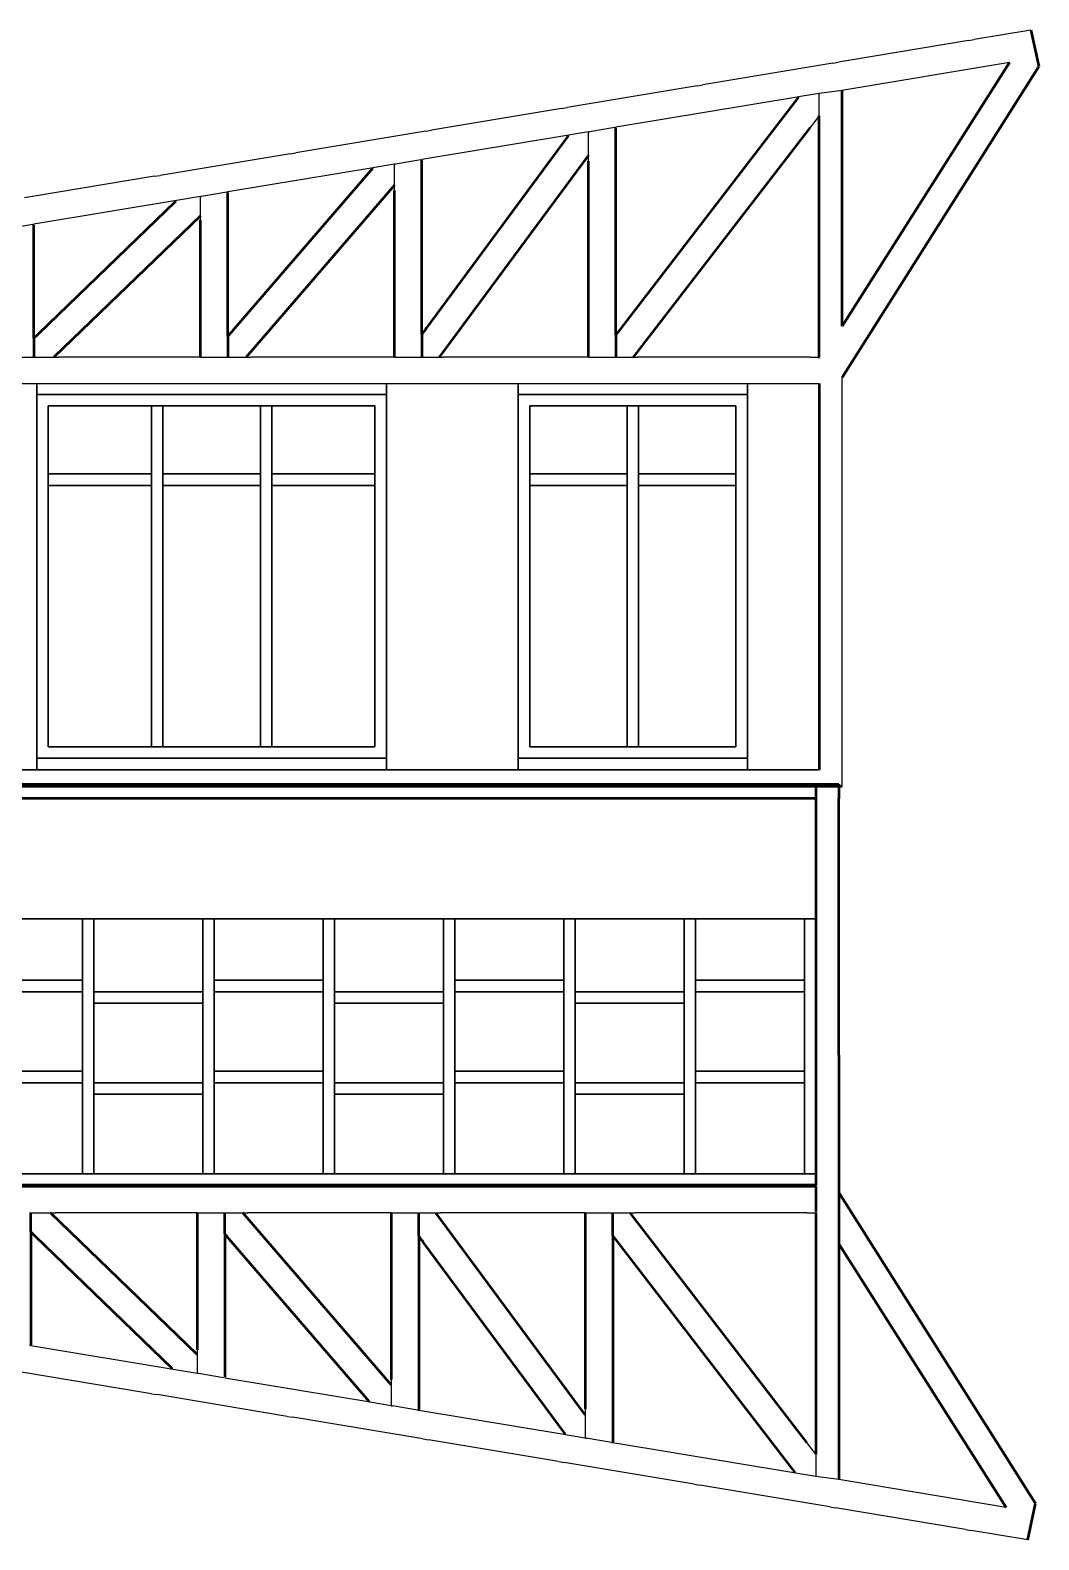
# Model space of a CAD drawing. Header units: centimetres. Extents: x 101 to 201, y 97 to 167.
# Drawn here: x 115.385 to 117.9, y 156.864 to 160.626 of the extents above; entities that cross this region are included whole.
import ezdxf

# ---------------------------------------------------------------- set-up
doc = ezdxf.new("R2010")
doc.units = ezdxf.units.CM
for name, color, linetype in [('corte', 1, 'Continuous'), ('grabado', 5, 'Continuous'), ('modulos alternativos', 10, 'Continuous')]:
    doc.layers.add(name, color=color, linetype=linetype)

msp = doc.modelspace()

# ---------------------------------------------------------------- linework, layer by layer
at = {"layer": 'corte'}
for p, q in [((117.8803, 160.6257), (117.7389, 160.6022)), ((117.7248, 160.5998), (117.4007, 160.5458)), ((117.7248, 160.5998), (117.7389, 160.6022)), ((117.3866, 160.5435), (117.0625, 160.4894)), ((117.3866, 160.5435), (117.4007, 160.5458)), ((117.8263, 160.5453), (117.4091, 160.4758)), ((117.0484, 160.4871), (116.7243, 160.4331)), ((117.302, 160.4598), (116.8456, 160.3838)), ((117.0484, 160.4871), (117.0625, 160.4894)), ((117.302, 160.4598), (117.3003, 160.4577)), ((116.7102, 160.4307), (116.3861, 160.3767)), ((116.7102, 160.4307), (116.7243, 160.4331)), ((117.332, 160.3865), (117.3292, 160.3828)), ((117.3521, 160.4125), (117.332, 160.3865)), ((116.372, 160.3744), (116.0479, 160.3203)), ((116.7284, 160.3642), (116.362, 160.3032)), ((116.372, 160.3744), (116.3861, 160.3767)), ((116.7284, 160.3642), (116.7268, 160.3621)), ((116.8456, 160.3819), (116.8456, 160.3838)), ((116.0338, 160.318), (115.7097, 160.264)), ((116.0338, 160.318), (116.0479, 160.3203)), ((116.777, 160.3039), (116.777, 160.3147)), ((116.2406, 160.2829), (115.8785, 160.2226)), ((116.2406, 160.2829), (116.2387, 160.2807)), ((116.362, 160.3013), (116.362, 160.3032)), ((116.777, 160.2992), (116.777, 160.3039)), ((115.6957, 160.2616), (115.3716, 160.2076)), ((115.6957, 160.2616), (115.7097, 160.264)), ((116.2935, 160.2303), (116.2935, 160.2393)), ((115.7502, 160.2012), (115.3949, 160.142)), ((115.7502, 160.2012), (115.7478, 160.1989)), ((116.2935, 160.226), (116.2935, 160.2303)), ((115.8099, 160.1564), (115.8099, 160.1635)), ((115.3949, 160.1401), (115.3949, 160.142)), ((115.8099, 160.1525), (115.8099, 160.1564)), ((115.4443, 159.8107), (115.4517, 159.8107)), ((115.4517, 159.8107), (115.4557, 159.8107)), ((115.8099, 159.8107), (115.4557, 159.8107)), ((115.8099, 159.8107), (115.8127, 159.8107)), ((115.9238, 159.8107), (115.9315, 159.8107)), ((115.9315, 159.8107), (115.9352, 159.8107)), ((116.2935, 159.8107), (115.9352, 159.8107)), ((116.2935, 159.8107), (116.2963, 159.8107)), ((116.4047, 159.8107), (116.4126, 159.8107)), ((116.4126, 159.8107), (116.4161, 159.8107)), ((116.777, 159.8107), (116.4161, 159.8107)), ((116.777, 159.8107), (116.7798, 159.8107)), ((116.8889, 159.8107), (116.8968, 159.8107)), ((116.8968, 159.8107), (116.9003, 159.8107)), ((117.3292, 159.8107), (116.9003, 159.8107)), ((117.3292, 159.8107), (117.332, 159.8107)), ((117.332, 159.8107), (117.3521, 159.8107)), ((117.3521, 159.8079), (117.3521, 159.8107)), ((117.4012, 157.7291), (117.4012, 157.7499)), ((115.4363, 157.6785), (115.4437, 157.6785)), ((115.4437, 157.6785), (115.4477, 157.6785)), ((115.8019, 157.6785), (115.4477, 157.6785)), ((115.8019, 157.6785), (115.8047, 157.6785)), ((115.9158, 157.6785), (115.9235, 157.6785)), ((115.9235, 157.6785), (115.9272, 157.6785)), ((116.2855, 157.6785), (115.9272, 157.6785)), ((116.2855, 157.6785), (116.2883, 157.6785)), ((116.3967, 157.6785), (116.4046, 157.6785)), ((116.4046, 157.6785), (116.4081, 157.6785)), ((116.769, 157.6785), (116.4081, 157.6785)), ((116.769, 157.6785), (116.7718, 157.6785)), ((116.8809, 157.6785), (116.8888, 157.6785)), ((116.8888, 157.6785), (116.8923, 157.6785)), ((117.3212, 157.6785), (116.8923, 157.6785)), ((117.3212, 157.6785), (117.324, 157.6785)), ((117.324, 157.6785), (117.3441, 157.6785)), ((117.3441, 157.6813), (117.3441, 157.6785)), ((115.3869, 157.3492), (115.3869, 157.3473)), ((115.7422, 157.288), (115.3869, 157.3473)), ((115.8019, 157.3368), (115.8019, 157.3329)), ((115.8019, 157.3329), (115.8019, 157.3257)), ((115.6877, 157.2276), (115.3636, 157.2816)), ((115.7422, 157.288), (115.7398, 157.2903)), ((116.2326, 157.2063), (115.8705, 157.2667)), ((116.2855, 157.2632), (116.2855, 157.2589)), ((115.6877, 157.2276), (115.7017, 157.2253)), ((116.0258, 157.1712), (115.7017, 157.2253)), ((116.2855, 157.2589), (116.2855, 157.25)), ((116.2326, 157.2063), (116.2307, 157.2085)), ((116.354, 157.188), (116.354, 157.1861)), ((116.769, 157.1901), (116.769, 157.1853)), ((116.0258, 157.1712), (116.0399, 157.1689)), ((116.364, 157.1149), (116.0399, 157.1689)), ((116.7204, 157.125), (116.354, 157.1861)), ((116.769, 157.1853), (116.769, 157.1746)), ((116.364, 157.1149), (116.3781, 157.1125)), ((116.7022, 157.0585), (116.3781, 157.1125)), ((116.7204, 157.125), (116.7188, 157.1272)), ((116.8376, 157.1074), (116.8376, 157.1055)), ((117.294, 157.0294), (116.8376, 157.1055)), ((117.324, 157.1028), (117.3212, 157.1064)), ((117.3441, 157.0767), (117.324, 157.1028)), ((116.7022, 157.0585), (116.7163, 157.0562)), ((117.0404, 157.0022), (116.7163, 157.0562)), ((117.0404, 157.0022), (117.0545, 156.9998)), ((117.3786, 156.9458), (117.0545, 156.9998)), ((117.294, 157.0294), (117.2923, 157.0316)), ((117.8183, 156.9439), (117.4011, 157.0135)), ((117.3786, 156.9458), (117.3927, 156.9434)), ((117.7168, 156.8894), (117.3927, 156.9434)), ((117.7168, 156.8894), (117.7309, 156.8871)), ((117.8723, 156.8635), (117.7309, 156.8871))]:
    msp.add_line(p, q, dxfattribs=at)
at = {"layer": 'corte', "lineweight": 50}
for p, q in [((117.8803, 160.6257), (117.8998, 160.5353)), ((117.8263, 160.5453), (117.4092, 159.8881)), ((117.8998, 160.5353), (117.4092, 159.7601)), ((117.4092, 159.8881), (117.4092, 160.4758)), ((117.3003, 160.4577), (116.857, 159.8818)), ((117.3521, 159.8107), (117.3521, 160.4125)), ((116.7268, 160.3621), (116.3735, 159.8839)), ((116.8456, 159.8669), (116.8456, 160.3819)), ((117.3292, 160.3828), (116.8889, 159.8107)), ((116.777, 160.3147), (116.4047, 159.8107)), ((116.2387, 160.2807), (115.8899, 159.8764)), ((116.362, 159.8684), (116.362, 160.3013)), ((116.777, 159.8107), (116.777, 160.2992)), ((116.2935, 160.2393), (115.9238, 159.8107)), ((115.7478, 160.1989), (115.4063, 159.8694)), ((115.8785, 159.8632), (115.8785, 160.2207)), ((116.2935, 159.8107), (116.2935, 160.226)), ((115.8099, 160.1635), (115.4443, 159.8107)), ((115.3949, 159.8584), (115.3949, 160.1401)), ((115.8099, 159.8107), (115.8099, 160.1525)), ((115.4035, 159.8667), (115.3949, 159.8584)), ((115.4063, 159.8694), (115.4035, 159.8667)), ((115.8871, 159.8732), (115.8785, 159.8632)), ((115.8899, 159.8764), (115.8871, 159.8732)), ((116.3707, 159.8801), (116.362, 159.8684)), ((116.3735, 159.8839), (116.3707, 159.8801)), ((116.8542, 159.8781), (116.8456, 159.8669)), ((116.857, 159.8818), (116.8542, 159.8781)), ((113.0584, 158.7471), (117.4012, 158.7471)), ((113.0664, 158.7421), (117.4092, 158.7421)), ((117.4012, 158.7471), (117.4012, 158.7112)), ((117.4012, 158.7471), (117.4012, 158.7128)), ((117.4012, 158.0712), (117.4012, 158.7112)), ((117.4012, 158.0712), (117.4012, 157.7291)), ((117.8918, 156.9539), (117.4012, 157.7291)), ((115.8019, 157.3257), (115.4363, 157.6785)), ((115.8019, 157.6785), (115.8019, 157.3368)), ((116.2855, 157.25), (115.9158, 157.6785)), ((116.2855, 157.6785), (116.2855, 157.2632)), ((116.769, 157.1746), (116.3967, 157.6785)), ((116.769, 157.6785), (116.769, 157.1901)), ((117.3212, 157.1064), (116.8809, 157.6785)), ((117.3441, 157.6785), (117.3441, 157.0767)), ((115.3955, 157.6226), (115.3869, 157.6309)), ((115.3869, 157.6309), (115.3869, 157.3492)), ((115.3983, 157.6199), (115.3955, 157.6226)), ((115.7398, 157.2903), (115.3983, 157.6199)), ((115.8791, 157.616), (115.8705, 157.626)), ((115.8705, 157.626), (115.8705, 157.2686)), ((115.8819, 157.6128), (115.8791, 157.616)), ((116.2307, 157.2085), (115.8819, 157.6128)), ((116.3627, 157.6092), (116.354, 157.6208)), ((116.354, 157.6208), (116.354, 157.188)), ((116.3655, 157.6054), (116.3627, 157.6092)), ((116.7188, 157.1272), (116.3655, 157.6054)), ((116.8462, 157.6111), (116.8376, 157.6223)), ((116.8376, 157.6223), (116.8376, 157.1074)), ((116.849, 157.6075), (116.8462, 157.6111)), ((117.2923, 157.0316), (116.849, 157.6075)), ((117.8183, 156.9439), (117.4012, 157.6012)), ((117.4012, 157.6012), (117.4012, 157.0134)), ((117.8723, 156.8635), (117.8918, 156.9539))]:
    msp.add_line(p, q, dxfattribs=at)
at = {"layer": 'grabado'}
for p, q in [((117.306, 160.4605), (117.302, 160.4598)), ((117.3521, 160.4682), (117.306, 160.4605)), ((117.4092, 160.4758), (117.3521, 160.4682)), ((117.3521, 160.4171), (117.3521, 160.4682)), ((117.3521, 160.4125), (117.3521, 160.4171)), ((116.7324, 160.3649), (116.7284, 160.3642)), ((116.777, 160.3723), (116.7324, 160.3649)), ((116.777, 160.3723), (116.7798, 160.3728)), ((116.777, 160.3194), (116.777, 160.3723)), ((116.8428, 160.3833), (116.7798, 160.3728)), ((116.8428, 160.3833), (116.8456, 160.3838)), ((116.777, 160.3147), (116.777, 160.3194)), ((116.2449, 160.2837), (116.2406, 160.2829)), ((116.2935, 160.2918), (116.2449, 160.2837)), ((116.2935, 160.2918), (116.2963, 160.2922)), ((116.2935, 160.2436), (116.2935, 160.2918)), ((116.3592, 160.3027), (116.2963, 160.2922)), ((116.3592, 160.3027), (116.362, 160.3032)), ((116.2935, 160.2393), (116.2935, 160.2436)), ((115.7551, 160.202), (115.7502, 160.2012)), ((115.8099, 160.2112), (115.7551, 160.202)), ((115.8127, 160.2116), (115.8099, 160.2112)), ((115.8099, 160.1674), (115.8099, 160.2112)), ((115.8757, 160.2221), (115.8127, 160.2116)), ((115.8785, 160.2226), (115.8757, 160.2221)), ((115.8785, 160.2207), (115.8785, 160.2226)), ((115.8099, 160.1635), (115.8099, 160.1674)), ((115.3921, 160.1415), (115.3291, 160.131)), ((115.3949, 160.142), (115.3921, 160.1415)), ((115.3291, 159.8107), (115.3921, 159.8107)), ((115.3921, 159.8107), (115.3949, 159.8107)), ((115.3949, 159.8107), (115.4402, 159.8107)), ((115.4402, 159.8107), (115.4443, 159.8107)), ((115.8127, 159.8107), (115.8757, 159.8107)), ((115.8757, 159.8107), (115.8785, 159.8107)), ((115.8785, 159.8107), (115.9201, 159.8107)), ((115.9201, 159.8107), (115.9238, 159.8107)), ((116.2963, 159.8107), (116.3592, 159.8107)), ((116.3592, 159.8107), (116.362, 159.8107)), ((116.362, 159.8107), (116.4012, 159.8107)), ((116.4012, 159.8107), (116.4047, 159.8107)), ((116.7798, 159.8107), (116.8428, 159.8107)), ((116.8428, 159.8107), (116.8456, 159.8107)), ((116.8456, 159.8107), (116.8853, 159.8107)), ((116.8853, 159.8107), (116.8889, 159.8107)), ((113.1235, 159.7455), (117.3521, 159.7455)), ((117.3441, 158.7471), (117.3441, 158.7455)), ((117.3441, 157.7471), (117.3441, 157.7443)), ((115.3841, 157.6785), (115.3869, 157.6785)), ((115.3869, 157.6785), (115.4322, 157.6785)), ((115.4322, 157.6785), (115.4363, 157.6785)), ((115.8047, 157.6785), (115.8677, 157.6785)), ((115.8677, 157.6785), (115.8705, 157.6785)), ((115.8705, 157.6785), (115.9121, 157.6785)), ((115.9121, 157.6785), (115.9158, 157.6785)), ((116.2883, 157.6785), (116.3512, 157.6785)), ((116.3512, 157.6785), (116.354, 157.6785)), ((116.354, 157.6785), (116.3932, 157.6785)), ((116.3932, 157.6785), (116.3967, 157.6785)), ((116.7718, 157.6785), (116.8348, 157.6785)), ((116.8348, 157.6785), (116.8376, 157.6785)), ((116.8376, 157.6785), (116.8773, 157.6785)), ((116.8773, 157.6785), (116.8809, 157.6785)), ((115.3869, 157.3473), (115.3841, 157.3477)), ((115.8019, 157.3257), (115.8019, 157.3218)), ((115.8019, 157.3218), (115.8019, 157.2781)), ((115.7471, 157.2872), (115.7422, 157.288)), ((115.8019, 157.2781), (115.7471, 157.2872)), ((115.8047, 157.2776), (115.8019, 157.2781)), ((115.8677, 157.2671), (115.8047, 157.2776)), ((116.2855, 157.25), (116.2855, 157.2457)), ((116.2855, 157.2457), (116.2855, 157.1975)), ((116.2369, 157.2056), (116.2326, 157.2063)), ((116.2855, 157.1975), (116.2369, 157.2056)), ((116.2855, 157.1975), (116.2883, 157.197)), ((116.3512, 157.1865), (116.2883, 157.197)), ((116.3512, 157.1865), (116.354, 157.1861)), ((116.769, 157.1746), (116.769, 157.1699)), ((116.769, 157.1699), (116.769, 157.1169)), ((116.7244, 157.1243), (116.7204, 157.125)), ((116.769, 157.1169), (116.7244, 157.1243)), ((116.769, 157.1169), (116.7718, 157.1164)), ((116.8348, 157.1059), (116.7718, 157.1164)), ((116.8348, 157.1059), (116.8376, 157.1055)), ((117.3441, 157.0767), (117.3441, 157.0721)), ((117.3441, 157.0721), (117.3441, 157.0211)), ((117.298, 157.0287), (117.294, 157.0294)), ((117.3441, 157.0211), (117.298, 157.0287)), ((117.4012, 157.0134), (117.3441, 157.0211))]:
    msp.add_line(p, q, dxfattribs=at)
at = {"layer": 'grabado', "lineweight": 50}
for p, q in [((115.3949, 159.8584), (115.3949, 159.8545)), ((115.8785, 159.8632), (115.8785, 159.8589)), ((115.8785, 159.8589), (115.8785, 159.8107)), ((116.362, 159.8684), (116.362, 159.8637)), ((116.362, 159.8637), (116.362, 159.8107)), ((116.8456, 159.8669), (116.8456, 159.8623)), ((116.8456, 159.8623), (116.8456, 159.8107)), ((115.3949, 159.8545), (115.3949, 159.8107)), ((117.3441, 158.7455), (117.3441, 158.7112)), ((117.3441, 158.7112), (113.1155, 158.7112)), ((117.3441, 158.7112), (117.3441, 158.4112)), ((117.3441, 158.4112), (117.3441, 157.7757)), ((117.3441, 157.7757), (117.3441, 157.7471)), ((117.3441, 157.7471), (113.1155, 157.7471)), ((117.3441, 157.7443), (113.1155, 157.7443)), ((117.3441, 157.7443), (117.3441, 157.6813)), ((117.4012, 157.7291), (117.4012, 157.6064)), ((115.3869, 157.6348), (115.3869, 157.6785)), ((115.8705, 157.6303), (115.8705, 157.6785)), ((116.354, 157.6256), (116.354, 157.6785)), ((116.8376, 157.6269), (116.8376, 157.6785)), ((115.3869, 157.6309), (115.3869, 157.6348)), ((115.8705, 157.626), (115.8705, 157.6303)), ((116.354, 157.6208), (116.354, 157.6256)), ((116.8376, 157.6223), (116.8376, 157.6269)), ((117.4012, 157.6064), (117.4012, 157.6012))]:
    msp.add_line(p, q, dxfattribs=at)
at = {"layer": 'grabado', "lineweight": 35}
for p, q in [((115.4021, 159.7455), (115.4021, 159.7181)), ((116.2735, 159.7181), (116.2735, 159.7455)), ((116.6021, 159.7455), (116.6021, 159.7181)), ((117.1735, 159.7181), (117.1735, 159.7455)), ((115.4021, 158.8112), (115.4021, 159.7181)), ((115.4021, 159.7181), (116.2735, 159.7181)), ((116.2735, 158.8112), (116.2735, 159.7181)), ((116.6021, 158.8112), (116.6021, 159.7181)), ((116.6021, 159.7181), (117.1735, 159.7181)), ((117.1735, 158.8112), (117.1735, 159.7181)), ((115.4307, 159.6896), (115.4307, 159.5198)), ((115.6878, 159.6896), (115.4307, 159.6896)), ((115.6878, 159.6896), (115.7164, 159.6896)), ((115.6878, 159.5198), (115.6878, 159.6896)), ((115.7164, 159.5198), (115.7164, 159.6896)), ((115.9592, 159.6896), (115.7164, 159.6896)), ((115.9592, 159.6896), (115.9878, 159.6896)), ((115.9592, 159.5198), (115.9592, 159.6896)), ((115.9878, 159.5198), (115.9878, 159.6896)), ((116.2449, 159.6896), (115.9878, 159.6896)), ((116.2449, 159.5198), (116.2449, 159.6896)), ((116.6307, 159.6896), (116.6307, 159.5198)), ((116.8735, 159.6896), (116.6307, 159.6896)), ((116.8735, 159.6896), (116.9021, 159.6896)), ((116.8735, 159.5198), (116.8735, 159.6896)), ((117.1449, 159.6896), (116.9021, 159.6896)), ((116.9021, 159.5198), (116.9021, 159.6896)), ((117.1449, 159.5198), (117.1449, 159.6896)), ((115.6878, 159.5198), (115.4307, 159.5198)), ((115.4307, 159.5198), (115.4307, 159.4912)), ((115.6878, 159.5198), (115.6878, 159.4912)), ((115.9592, 159.5198), (115.7164, 159.5198)), ((115.7164, 159.5198), (115.7164, 159.4912)), ((115.9592, 159.5198), (115.9592, 159.4912)), ((116.2449, 159.5198), (115.9878, 159.5198)), ((115.9878, 159.5198), (115.9878, 159.4912)), ((116.2449, 159.5198), (116.2449, 159.4912)), ((116.8735, 159.5198), (116.6307, 159.5198)), ((116.6307, 159.5198), (116.6307, 159.4912)), ((116.8735, 159.5198), (116.8735, 159.4912)), ((117.1449, 159.5198), (116.9021, 159.5198)), ((116.9021, 159.5198), (116.9021, 159.4912)), ((117.1449, 159.5198), (117.1449, 159.4912)), ((115.6878, 159.4912), (115.4307, 159.4912)), ((115.4307, 159.4912), (115.4307, 158.8398)), ((115.6878, 158.8398), (115.6878, 159.4912)), ((115.9592, 159.4912), (115.7164, 159.4912)), ((115.7164, 158.8398), (115.7164, 159.4912)), ((115.9592, 158.8398), (115.9592, 159.4912)), ((116.2449, 159.4912), (115.9878, 159.4912)), ((115.9878, 158.8398), (115.9878, 159.4912)), ((116.2449, 158.8398), (116.2449, 159.4912)), ((116.8735, 159.4912), (116.6307, 159.4912)), ((116.6307, 159.4912), (116.6307, 158.8398)), ((116.8735, 158.8398), (116.8735, 159.4912)), ((117.1449, 159.4912), (116.9021, 159.4912)), ((116.9021, 158.8398), (116.9021, 159.4912)), ((117.1449, 158.8398), (117.1449, 159.4912)), ((115.4021, 158.8112), (116.2735, 158.8112)), ((115.4021, 158.8112), (115.4021, 158.7826)), ((115.4307, 158.8398), (115.6878, 158.8398)), ((115.6878, 158.8398), (115.7164, 158.8398)), ((115.7164, 158.8398), (115.9592, 158.8398)), ((115.9592, 158.8398), (115.9878, 158.8398)), ((115.9878, 158.8398), (116.2449, 158.8398)), ((116.2735, 158.7826), (116.2735, 158.8112)), ((116.6021, 158.8112), (117.1735, 158.8112)), ((116.6021, 158.8112), (116.6021, 158.7826)), ((116.6307, 158.8398), (116.8735, 158.8398)), ((116.8735, 158.8398), (116.9021, 158.8398)), ((116.9021, 158.8398), (117.1449, 158.8398)), ((117.1735, 158.7826), (117.1735, 158.8112)), ((115.4021, 158.7826), (115.0735, 158.7826)), ((116.2735, 158.7826), (115.4021, 158.7826)), ((116.6021, 158.7826), (116.2735, 158.7826)), ((117.1735, 158.7826), (116.6021, 158.7826)), ((117.3521, 158.7826), (117.1735, 158.7826)), ((115.351, 158.4112), (115.5155, 158.4112)), ((115.5155, 158.4112), (115.5155, 158.3052)), ((115.5155, 158.4112), (115.5441, 158.4112)), ((115.5441, 158.4112), (115.6427, 158.4112)), ((115.5441, 158.4112), (115.5441, 158.329)), ((115.6427, 158.4112), (115.8155, 158.4112)), ((115.8155, 158.4112), (115.8155, 158.3635)), ((115.8155, 158.4112), (115.8441, 158.4112)), ((115.8441, 158.4112), (116.0009, 158.4112)), ((115.8441, 158.4112), (115.8441, 158.3709)), ((116.0009, 158.4112), (116.1155, 158.4112)), ((116.1155, 158.4112), (116.1155, 158.3389)), ((116.1155, 158.4112), (116.1441, 158.4112)), ((116.1441, 158.4112), (116.2694, 158.4112)), ((116.1441, 158.4112), (116.1441, 158.3524)), ((116.2694, 158.4112), (116.4155, 158.4112)), ((116.4155, 158.4112), (116.4155, 158.3744)), ((116.4155, 158.4112), (116.4441, 158.4112)), ((116.4441, 158.4112), (116.5797, 158.4112)), ((116.4441, 158.4112), (116.4441, 158.3808)), ((116.5797, 158.4112), (116.7155, 158.4112)), ((116.7155, 158.4112), (116.7155, 158.3751)), ((116.7155, 158.4112), (116.7441, 158.4112)), ((116.7441, 158.4112), (116.9872, 158.4112)), ((116.7441, 158.4112), (116.7441, 158.3789)), ((116.9872, 158.4112), (117.0155, 158.4112)), ((117.0155, 158.4112), (117.0155, 158.3803)), ((117.0155, 158.4112), (117.0441, 158.4112)), ((117.0441, 158.4112), (117.2038, 158.4112)), ((117.0441, 158.4112), (117.0441, 158.385)), ((117.2038, 158.4112), (117.3155, 158.4112)), ((117.3155, 158.4112), (117.3441, 158.4112)), ((117.3155, 158.4112), (117.3155, 158.3613)), ((115.8155, 158.3635), (115.8155, 158.278)), ((115.8441, 158.3709), (115.8441, 158.278)), ((116.4155, 158.3744), (116.4155, 158.3352)), ((116.4441, 158.3808), (116.4441, 158.339)), ((116.7155, 158.3751), (116.7155, 158.3311)), ((116.7441, 158.3789), (116.7441, 158.3358)), ((117.0155, 158.3803), (117.0155, 158.3343)), ((117.0441, 158.385), (117.0441, 158.3369)), ((117.3155, 158.3613), (117.3155, 158.3445)), ((115.5441, 158.329), (115.5441, 158.2937)), ((116.1155, 158.3389), (116.1155, 158.3071)), ((116.1441, 158.3524), (116.1441, 158.3135)), ((116.4155, 158.3352), (116.4155, 158.282)), ((116.4441, 158.339), (116.4441, 158.2866)), ((116.7155, 158.3311), (116.7155, 158.3072)), ((116.7441, 158.3358), (116.7441, 158.3098)), ((117.0155, 158.3343), (117.0155, 158.3291)), ((117.0155, 158.3291), (117.0155, 158.3056)), ((117.0441, 158.3369), (117.0441, 158.3322)), ((117.0441, 158.3322), (117.0441, 158.3093)), ((117.3155, 158.3445), (117.3155, 158.3096)), ((115.5155, 158.3052), (115.5155, 158.2864)), ((115.5155, 158.2864), (115.5155, 158.278)), ((115.5155, 158.278), (115.5155, 158.2581)), ((115.5441, 158.2937), (115.5441, 158.278)), ((115.5441, 158.278), (115.5441, 158.2295)), ((115.8155, 158.278), (115.8155, 158.2644)), ((115.8441, 158.278), (115.8441, 158.2717)), ((116.1155, 158.3071), (116.1155, 158.2953)), ((116.1155, 158.2953), (116.1155, 158.278)), ((116.1155, 158.278), (116.1155, 158.2581)), ((116.1441, 158.3135), (116.1441, 158.2991)), ((116.1441, 158.2991), (116.1441, 158.278)), ((116.1441, 158.278), (116.1441, 158.2538)), ((116.4155, 158.282), (116.4155, 158.2802)), ((116.4155, 158.2802), (116.4155, 158.278)), ((116.4155, 158.278), (116.4155, 158.2295)), ((116.4441, 158.2866), (116.4441, 158.2828)), ((116.4441, 158.2828), (116.4441, 158.278)), ((116.4441, 158.278), (116.4441, 158.2581)), ((116.7155, 158.3072), (116.7155, 158.2965)), ((116.7155, 158.2965), (116.7155, 158.278)), ((116.7155, 158.278), (116.7155, 158.2581)), ((116.7441, 158.3098), (116.7441, 158.2996)), ((116.7441, 158.2996), (116.7441, 158.278)), ((116.7441, 158.278), (116.7441, 158.2295)), ((117.0155, 158.3056), (117.0155, 158.278)), ((117.0155, 158.278), (117.0155, 158.2583)), ((117.0441, 158.3093), (117.0441, 158.278)), ((117.0441, 158.278), (117.0441, 158.2645)), ((117.3155, 158.3096), (117.3155, 158.3081)), ((117.3155, 158.3081), (117.3155, 158.278)), ((117.3155, 158.278), (117.3155, 158.2581)), ((115.4018, 158.2581), (115.2441, 158.2581)), ((115.4136, 158.2581), (115.4018, 158.2581)), ((115.5155, 158.2581), (115.4136, 158.2581)), ((115.5155, 158.2295), (115.5155, 158.2581)), ((115.8155, 158.2644), (115.8155, 158.2614)), ((115.8155, 158.2614), (115.8155, 158.2295)), ((115.8441, 158.2717), (115.8441, 158.2704)), ((115.8441, 158.2704), (115.8441, 158.2581)), ((116.1155, 158.2581), (115.8441, 158.2581)), ((115.8441, 158.2295), (115.8441, 158.2581)), ((116.1155, 158.2295), (116.1155, 158.2581)), ((116.1441, 158.2538), (116.1441, 158.2492)), ((116.1441, 158.2492), (116.1441, 158.2411)), ((116.1441, 158.2411), (116.1441, 158.2295)), ((116.4441, 158.2295), (116.4441, 158.2581)), ((116.5457, 158.2581), (116.4441, 158.2581)), ((116.5734, 158.2581), (116.5457, 158.2581)), ((116.7155, 158.2581), (116.5734, 158.2581)), ((116.7155, 158.2295), (116.7155, 158.2581)), ((117.0155, 158.2583), (117.0155, 158.2538)), ((117.0155, 158.2538), (117.0155, 158.2295)), ((117.0441, 158.2645), (117.0441, 158.2614)), ((117.0441, 158.2614), (117.0441, 158.2581)), ((117.3155, 158.2581), (117.0441, 158.2581)), ((117.0441, 158.2295), (117.0441, 158.2581)), ((117.3155, 158.2295), (117.3155, 158.2581)), ((115.3427, 158.2295), (115.5155, 158.2295)), ((115.5155, 158.2295), (115.5155, 158.1875)), ((115.5441, 158.201), (115.5441, 158.2295)), ((115.6796, 158.2295), (115.5441, 158.2295)), ((115.7135, 158.2295), (115.6796, 158.2295)), ((115.8155, 158.2295), (115.7135, 158.2295)), ((115.8155, 158.201), (115.8155, 158.2295)), ((115.8441, 158.2295), (116.0338, 158.2295)), ((115.8441, 158.2295), (115.8441, 158.1879)), ((116.0338, 158.2295), (116.0692, 158.2295)), ((116.0692, 158.2295), (116.1094, 158.2295)), ((116.1094, 158.2295), (116.1155, 158.2295)), ((116.1155, 158.2295), (116.1155, 158.1772)), ((116.4155, 158.2295), (116.1441, 158.2295)), ((116.1441, 158.201), (116.1441, 158.2295)), ((116.4155, 158.201), (116.4155, 158.2295)), ((116.4441, 158.2295), (116.4899, 158.2295)), ((116.4441, 158.2295), (116.4441, 158.2138)), ((116.4441, 158.2138), (116.4441, 158.1803)), ((116.4899, 158.2295), (116.7155, 158.2295)), ((116.7155, 158.2295), (116.7155, 158.1928)), ((116.7441, 158.201), (116.7441, 158.2295)), ((116.8838, 158.2295), (116.7441, 158.2295)), ((116.9254, 158.2295), (116.8838, 158.2295)), ((117.0155, 158.2295), (116.9254, 158.2295)), ((117.0155, 158.201), (117.0155, 158.2295)), ((117.0441, 158.2295), (117.2127, 158.2295)), ((117.0441, 158.2295), (117.0441, 158.1955)), ((117.2127, 158.2295), (117.2164, 158.2295)), ((117.2164, 158.2295), (117.3155, 158.2295)), ((117.3155, 158.2295), (117.3155, 158.0312)), ((115.5155, 158.1875), (115.5155, 158.1677)), ((115.5155, 158.1677), (115.5155, 158.1441)), ((115.5441, 158.201), (115.5682, 158.201)), ((115.5441, 158.201), (115.5441, 158.1948)), ((115.5441, 158.1948), (115.5441, 158.1766)), ((115.5441, 158.1766), (115.5441, 158.1449)), ((115.5682, 158.201), (115.6221, 158.201)), ((115.6221, 158.201), (115.8155, 158.201)), ((115.8155, 158.201), (115.8155, 158.1816)), ((115.8155, 158.1816), (115.8155, 158.1661)), ((115.8155, 158.1661), (115.8155, 158.1631)), ((115.8441, 158.1879), (115.8441, 158.1706)), ((115.8441, 158.1706), (115.8441, 158.1693)), ((115.8441, 158.1693), (115.8441, 158.1408)), ((116.1155, 158.1772), (116.1155, 158.1583)), ((116.1441, 158.201), (116.2994, 158.201)), ((116.1441, 158.201), (116.1441, 158.1768)), ((116.1441, 158.1768), (116.1441, 158.1649)), ((116.1441, 158.1649), (116.1441, 158.1111)), ((116.2994, 158.201), (116.4065, 158.201)), ((116.4065, 158.201), (116.4155, 158.201)), ((116.4155, 158.201), (116.4155, 158.1801)), ((116.4155, 158.1801), (116.4155, 158.1273)), ((116.4441, 158.1803), (116.4441, 158.1335)), ((116.7155, 158.1928), (116.7155, 158.1858)), ((116.7155, 158.1858), (116.7155, 158.1731)), ((116.7155, 158.1731), (116.7155, 158.1204)), ((116.7441, 158.201), (116.7529, 158.201)), ((116.7441, 158.201), (116.7441, 158.199)), ((116.7441, 158.199), (116.7441, 158.1879)), ((116.7441, 158.1879), (116.7441, 158.1808)), ((116.7441, 158.1808), (116.7441, 158.1259)), ((116.7529, 158.201), (116.8192, 158.201)), ((116.8192, 158.201), (117.0155, 158.201)), ((117.0155, 158.201), (117.0155, 158.1949)), ((117.0155, 158.1949), (117.0155, 158.1777)), ((117.0155, 158.1777), (117.0155, 158.0026)), ((117.0441, 158.1955), (117.0441, 158.1852)), ((117.0441, 158.1852), (117.0441, 158.0312)), ((115.5155, 158.1441), (115.5155, 158.1156)), ((115.5441, 158.1449), (115.5441, 158.1219)), ((115.8155, 158.1631), (115.8155, 158.1313)), ((115.8155, 158.1313), (115.8155, 158.0887)), ((115.8441, 158.1408), (115.8441, 158.0953)), ((116.1155, 158.1583), (116.1155, 158.1013)), ((116.4155, 158.1273), (116.4155, 158.0925)), ((116.4441, 158.1335), (116.4441, 158.1001)), ((115.5155, 158.1156), (115.5155, 158.0846)), ((115.5441, 158.1219), (115.5441, 158.0921)), ((115.5441, 158.0921), (115.5441, 158.0405)), ((115.8441, 158.0953), (115.8441, 158.0312)), ((116.1155, 158.1013), (116.1155, 158.0618)), ((116.1441, 158.1111), (116.1441, 158.068)), ((116.4155, 158.0925), (116.4155, 158.0633)), ((116.4441, 158.1001), (116.4441, 158.0687)), ((116.7155, 158.1204), (116.7155, 158.1165)), ((116.7155, 158.1165), (116.7155, 158.0312)), ((116.7441, 158.1259), (116.7441, 158.1223)), ((116.7441, 158.1223), (116.7441, 158.0026)), ((115.5155, 158.0846), (115.5155, 158.0312)), ((115.8155, 158.0887), (115.8155, 158.0026)), ((116.1155, 158.0618), (116.1155, 158.0312)), ((116.1441, 158.068), (116.1441, 158.0195)), ((116.4155, 158.0633), (116.4155, 158.0554)), ((116.4155, 158.0554), (116.4155, 158.0026)), ((116.4441, 158.0687), (116.4441, 158.0613)), ((116.4441, 158.0613), (116.4441, 158.0312)), ((115.5155, 158.0312), (115.3114, 158.0312)), ((115.5155, 158.0026), (115.5155, 158.0312)), ((115.5441, 158.0405), (115.5441, 158.0257)), ((115.5441, 158.0257), (115.5441, 158.0026)), ((115.8441, 158.0026), (115.8441, 158.0312)), ((115.9107, 158.0312), (115.8441, 158.0312)), ((115.9753, 158.0312), (115.9107, 158.0312)), ((116.1155, 158.0312), (115.9753, 158.0312)), ((116.1155, 158.0026), (116.1155, 158.0312)), ((116.1441, 158.0195), (116.1441, 158.0116)), ((116.7155, 158.0312), (116.4441, 158.0312)), ((116.4441, 158.0026), (116.4441, 158.0312)), ((116.7155, 158.0026), (116.7155, 158.0312)), ((117.0441, 158.0026), (117.0441, 158.0312)), ((117.2164, 158.0312), (117.0441, 158.0312)), ((117.3155, 158.0312), (117.2164, 158.0312)), ((117.3155, 158.0026), (117.3155, 158.0312)), ((115.2441, 158.0026), (115.4309, 158.0026)), ((115.4309, 158.0026), (115.4445, 158.0026)), ((115.4445, 158.0026), (115.5155, 158.0026)), ((115.5155, 158.0026), (115.5155, 157.9923)), ((115.5155, 157.9923), (115.5155, 157.7757)), ((115.8155, 158.0026), (115.5441, 158.0026)), ((115.5441, 157.974), (115.5441, 158.0026)), ((115.8155, 157.974), (115.8155, 158.0026)), ((115.8441, 158.0026), (115.8444, 158.0026)), ((115.8441, 158.0026), (115.8441, 158.0025)), ((115.8441, 158.0025), (115.8441, 157.9923)), ((115.8441, 157.9923), (115.8441, 157.7757)), ((115.8444, 158.0026), (116.0813, 158.0026)), ((116.0813, 158.0026), (116.097, 158.0026)), ((116.097, 158.0026), (116.1155, 158.0026)), ((116.1155, 158.0026), (116.1155, 157.9944)), ((116.1155, 157.9944), (116.1155, 157.7757)), ((116.1441, 158.0116), (116.1441, 158.0026)), ((116.1441, 157.974), (116.1441, 158.0026)), ((116.1559, 158.0026), (116.1441, 158.0026)), ((116.4155, 158.0026), (116.1559, 158.0026)), ((116.4155, 157.974), (116.4155, 158.0026)), ((116.4441, 158.0026), (116.7155, 158.0026)), ((116.4441, 158.0026), (116.4441, 157.7757)), ((116.7155, 158.0026), (116.7155, 157.7757)), ((117.0155, 158.0026), (116.7441, 158.0026)), ((116.7441, 157.974), (116.7441, 158.0026)), ((117.0155, 157.974), (117.0155, 158.0026)), ((117.0441, 158.0026), (117.2164, 158.0026)), ((117.0441, 158.0026), (117.0441, 157.7757)), ((117.2164, 158.0026), (117.3155, 158.0026)), ((117.3155, 158.0026), (117.3155, 157.7757)), ((115.5441, 157.974), (115.8155, 157.974)), ((115.5441, 157.974), (115.5441, 157.7757)), ((115.8155, 157.974), (115.8155, 157.7757)), ((116.1441, 157.974), (116.4155, 157.974)), ((116.1441, 157.974), (116.1441, 157.7757)), ((116.4155, 157.974), (116.4155, 157.7757)), ((116.7441, 157.974), (117.0155, 157.974)), ((116.7441, 157.974), (116.7441, 157.7757)), ((117.0155, 157.974), (117.0155, 157.7757)), ((115.5155, 157.7757), (115.2441, 157.7757)), ((115.5441, 157.7757), (115.5155, 157.7757)), ((115.8155, 157.7757), (115.5441, 157.7757)), ((115.8441, 157.7757), (115.8155, 157.7757)), ((116.1155, 157.7757), (115.8441, 157.7757)), ((116.1441, 157.7757), (116.1155, 157.7757)), ((116.4155, 157.7757), (116.1441, 157.7757)), ((116.4441, 157.7757), (116.4155, 157.7757)), ((116.7155, 157.7757), (116.4441, 157.7757)), ((116.7441, 157.7757), (116.7155, 157.7757)), ((117.0155, 157.7757), (116.7441, 157.7757)), ((117.0441, 157.7757), (117.0155, 157.7757)), ((117.2164, 157.7757), (117.0441, 157.7757)), ((117.3155, 157.7757), (117.2164, 157.7757)), ((117.3441, 157.7757), (117.3155, 157.7757)), ((113.1155, 157.7438), (117.3441, 157.7438))]:
    msp.add_line(p, q, dxfattribs=at)
at = {"layer": 'grabado', "lineweight": 53}
msp.add_line((117.3521, 159.7455), (117.3521, 158.7826), dxfattribs=at)
at = {"layer": 'modulos alternativos'}
msp.add_line((117.4092, 158.7421), (117.4092, 159.7601), dxfattribs=at)

doc.saveas('drawing.dxf')
